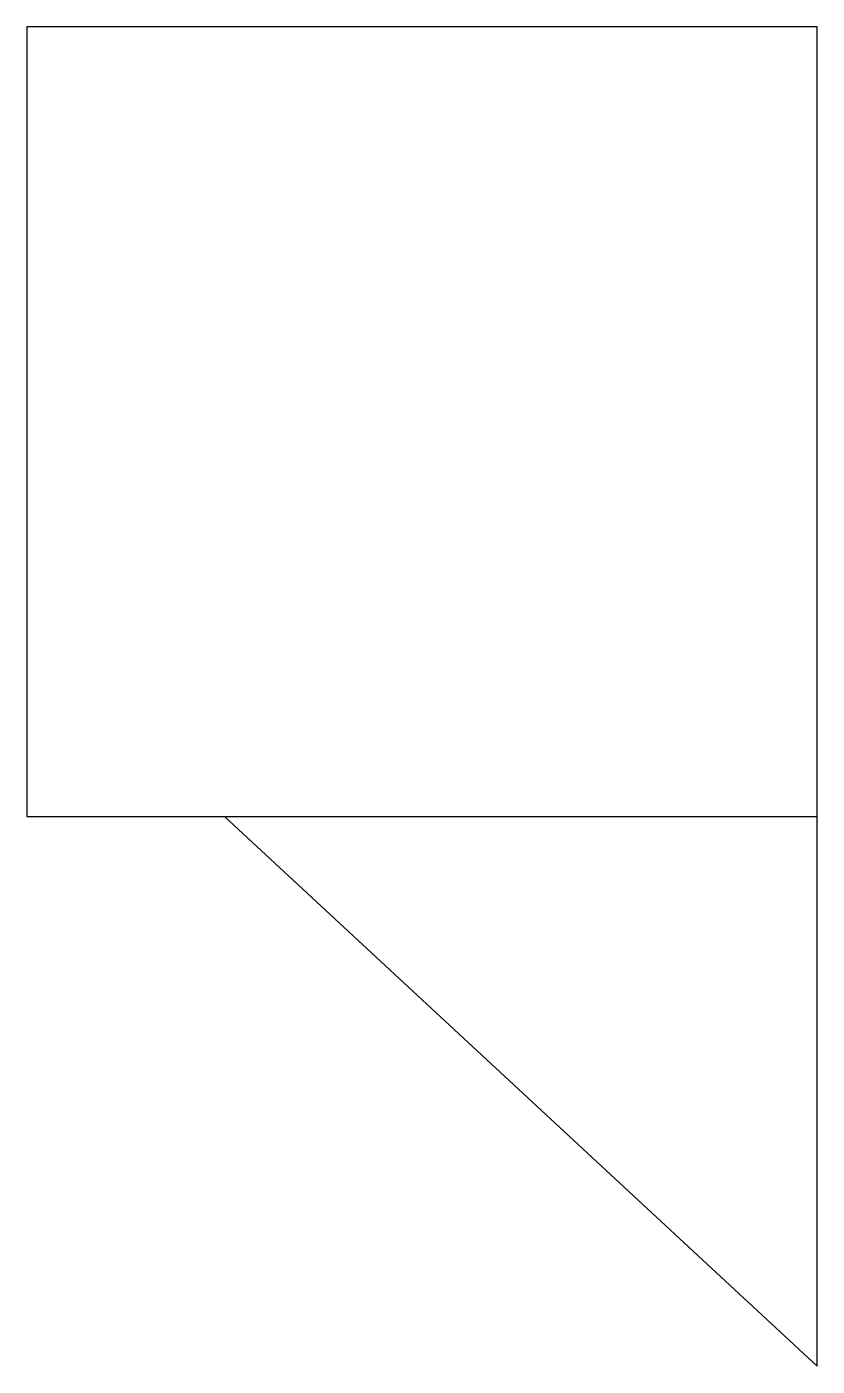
# Model space of a CAD drawing. Header units: millimetres. Extents: x -5 to 0, y -8.48 to 0.
import ezdxf

# ---------------------------------------------------------------- set-up
doc = ezdxf.new("R2010")
doc.units = ezdxf.units.MM
doc.layers.get('0').update_dxf_attribs({"linetype": 'CONTINUOUS'})

msp = doc.modelspace()

# ---------------------------------------------------------------- linework, layer by layer
for p, q in [((-3.7501, -5), (0, -8.4788)), ((-3.7501, -5), (0, -5)), ((0, -8.4788), (0, -5))]:
    msp.add_line(p, q)
msp.add_lwpolyline([(0, -5), (0, 0), (-5, 0), (-5, -5)], close=True)

doc.saveas('drawing.dxf')
